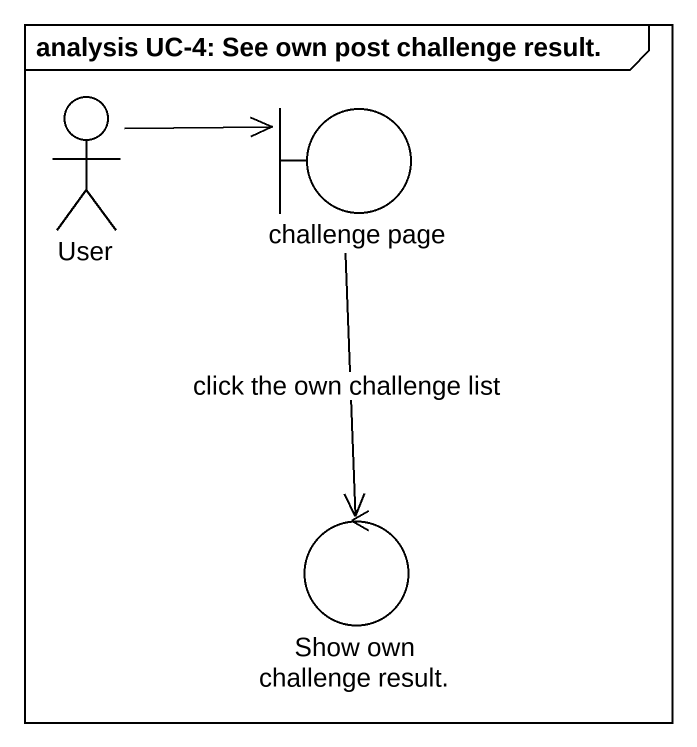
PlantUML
@startuml
mainframe analysis UC-4: See own post challenge result.
actor User
boundary "challenge page" as challenge_page
control "Show own challenge result." as Show_own_challenge_result
User -right-> challenge_page
challenge_page --> Show_own_challenge_result : click the own challenge list
@enduml
